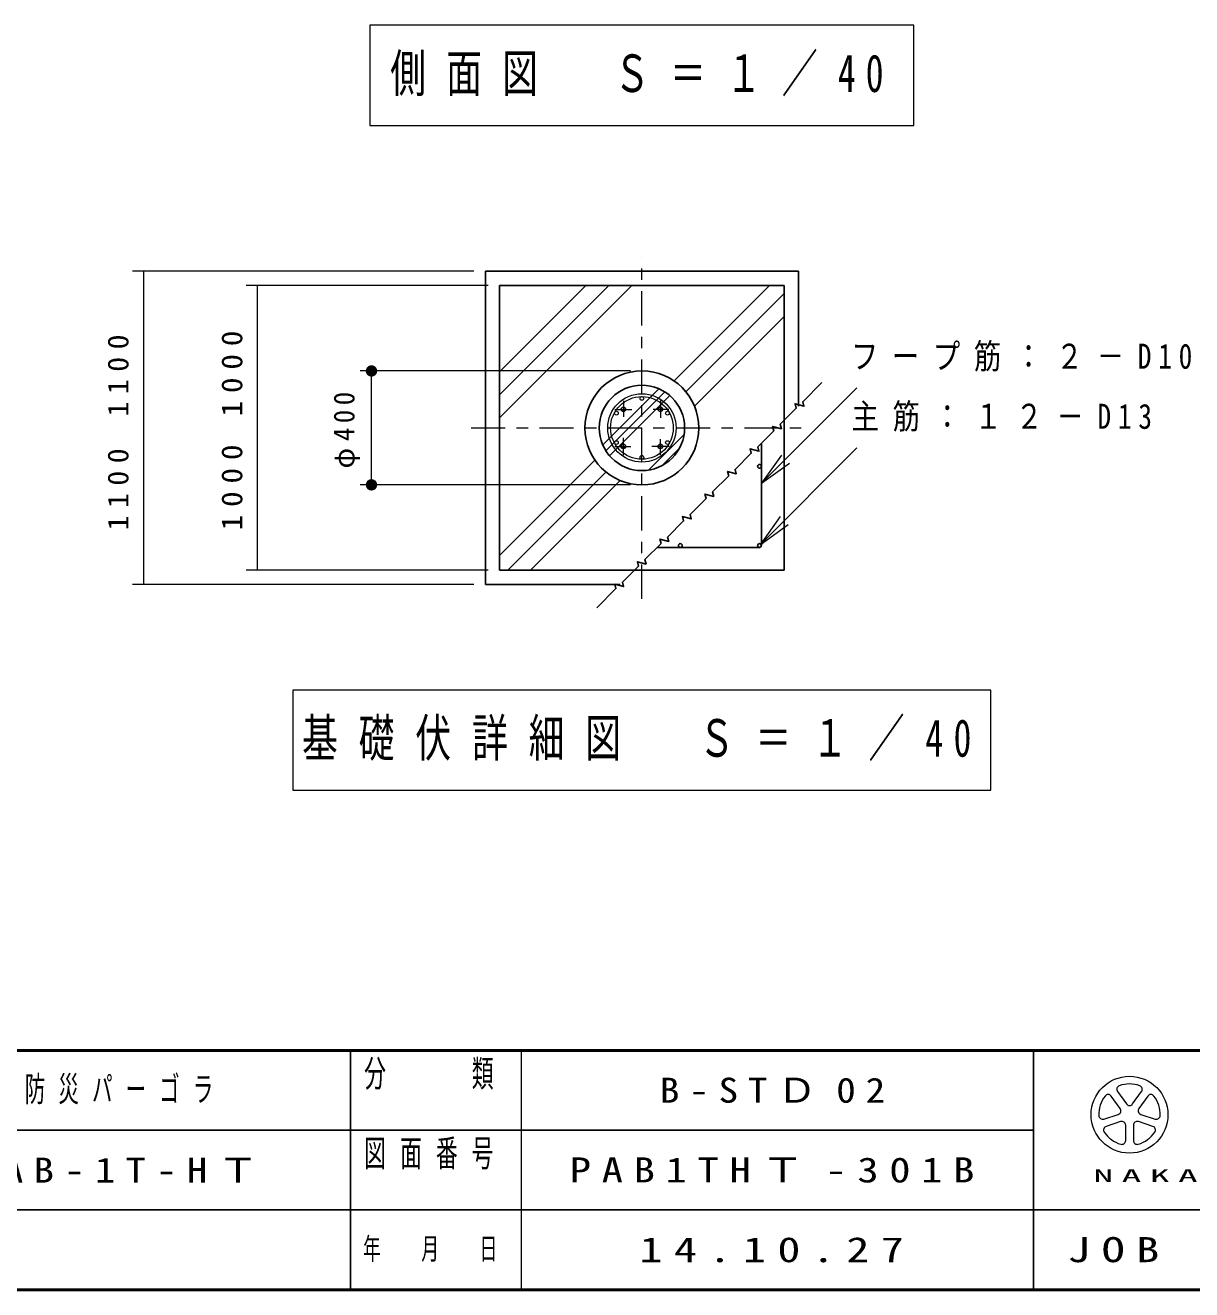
# Model space of a CAD drawing. Units: millimetres on the paper. Extents: x -365 to 0, y 0 to 257.
# Drawn here: x -158.6 to -56.1, y 0 to 111 of the extents above; entities that cross this region are included whole.
import ezdxf

# ---------------------------------------------------------------- set-up
doc = ezdxf.new("R2010")
doc.units = ezdxf.units.MM
doc.linetypes.add('USER2', pattern=[6, 3, -1, 1, -1])
doc.layers.add('1_40', color=7, linetype='Continuous', lineweight=25)
doc.layers.add('NAKAMURA図枠', color=7, linetype='Continuous', lineweight=13)
doc.layers.add('99', color=7, linetype='Continuous')
doc.styles.add('ＭＳ ゴシック', font='')
doc.styles.get('ＭＳ ゴシック').set_extended_font_data('MS Gothic')

# ---------------------------------------------------------------- blocks, each defined once
blk = doc.blocks.new('filled_dot')
at = {"color": 0, "linetype": 'Continuous', "lineweight": -2, "const_width": 1.25}
blk.add_lwpolyline([(-0.625, 0, 1), (0.625, 0, 1)], format="xyb", close=True, dxfattribs=at)
blk = doc.blocks.new('open_arrow')
at = {"color": 0, "linetype": 'Continuous', "lineweight": -2}
blk.add_lwpolyline([(7.5, 1.25), (0, 0), (7.5, -1.25)], dxfattribs=at)

msp = doc.modelspace()

# ---------------------------------------------------------------- linework, layer by layer
at = {"layer": '1_40', "lineweight": 13}
for p, q in [((-128.302, 111.017), (-128.302, 102.217)), ((-80.502, 111.017), (-128.302, 111.017)), ((-80.502, 102.217), (-80.502, 111.017)), ((-128.302, 102.217), (-80.502, 102.217)), ((-119.152, 89.418), (-149.152, 89.418)), ((-148.152, 61.918), (-148.152, 89.418)), ((-117.902, 88.168), (-139.152, 88.168)), ((-138.152, 63.168), (-138.152, 88.168)), ((-116.902, 76.562), (-105.296, 88.168)), ((-116.902, 78.577), (-107.311, 88.168)), ((-116.902, 80.593), (-109.327, 88.168)), ((-101.578, 79.795), (-93.205, 88.168)), ((-100.528, 78.829), (-91.902, 87.455)), ((-99.776, 77.566), (-91.902, 85.44)), ((-105.402, 80.668), (-129.152, 80.668)), ((-128.152, 70.668), (-128.152, 80.668)), ((-107.84, 74.169), (-102.903, 79.106)), ((-107.57, 73.661), (-102.395, 78.836)), ((-93.902, 70.806), (-85.524, 79.184)), ((-107.238, 73.215), (-101.949, 78.505)), ((-103.823, 71.963), (-100.697, 75.089)), ((-102.662, 72.346), (-101.08, 73.929)), ((-94.027, 65.406), (-85.524, 73.909)), ((-116.902, 64.471), (-108.528, 72.844)), ((-116.189, 63.168), (-107.563, 71.794)), ((-105.402, 70.668), (-129.152, 70.668)), ((-114.174, 63.168), (-106.3, 71.042)), ((-117.902, 63.168), (-139.152, 63.168)), ((-119.152, 61.918), (-149.152, 61.918)), ((-135.052, 52.653), (-135.052, 43.853)), ((-73.752, 52.653), (-135.052, 52.653)), ((-73.752, 43.853), (-73.752, 52.653)), ((-135.052, 43.853), (-73.752, 43.853))]:
    msp.add_line(p, q, dxfattribs=at)
at = {"layer": '1_40', "linetype": 'USER2', "lineweight": 13}
for p, q in [((-104.402, 60.668), (-104.402, 90.668)), ((-119.402, 75.668), (-89.402, 75.668))]:
    msp.add_line(p, q, dxfattribs=at)
at = {"layer": '1_40'}
for p, q in [((-90.652, 89.418), (-118.152, 89.418)), ((-118.152, 89.418), (-118.152, 61.918)), ((-90.652, 77.581), (-90.652, 89.418)), ((-91.902, 88.168), (-116.902, 88.168)), ((-116.902, 88.168), (-116.902, 63.168)), ((-91.902, 63.168), (-91.902, 88.168)), ((-93.902, 74.331), (-93.902, 65.343)), ((-94.077, 65.168), (-103.065, 65.168)), ((-116.902, 63.168), (-91.902, 63.168)), ((-118.152, 61.918), (-106.315, 61.918))]:
    msp.add_line(p, q, dxfattribs=at)
at = {"layer": '1_40', "color": 190, "linetype": 'USER2', "lineweight": 13}
for p, q in [((-106.027, 78.034), (-106.027, 76.645)), ((-102.777, 78.059), (-102.777, 76.553)), ((-106.793, 77.293), (-105.287, 77.293)), ((-102.037, 77.293), (-103.426, 77.293)), ((-106.027, 73.277), (-106.027, 74.784)), ((-102.777, 73.303), (-102.777, 74.692)), ((-106.768, 74.043), (-105.379, 74.043)), ((-102.011, 74.043), (-103.518, 74.043))]:
    msp.add_line(p, q, dxfattribs=at)
at = {"layer": '1_40'}
msp.add_lwpolyline([(-108.367, 59.866), (-106.677, 61.556), (-106.781, 61.943), (-106.008, 61.736), (-106.112, 62.122), (-104.697, 63.536), (-104.801, 63.922), (-104.028, 63.715), (-104.132, 64.102), (-102.718, 65.516), (-102.821, 65.902), (-102.048, 65.695), (-102.152, 66.082), (-100.738, 67.496), (-100.841, 67.882), (-100.068, 67.675), (-100.172, 68.062), (-98.758, 69.476), (-98.861, 69.862), (-98.089, 69.655), (-98.192, 70.042), (-96.778, 71.456), (-96.881, 71.842), (-96.109, 71.635), (-96.212, 72.021), (-94.798, 73.436), (-94.901, 73.822), (-94.129, 73.615), (-94.232, 74.001), (-92.818, 75.416), (-92.922, 75.802), (-92.149, 75.595), (-92.252, 75.981), (-90.838, 77.395), (-90.942, 77.782), (-90.169, 77.575), (-90.272, 77.961), (-88.583, 79.651)], dxfattribs=at)
for centre, radius in [((-104.402, 75.668), 5), ((-94.077, 72.293), 0.163), ((-101.027, 65.343), 0.163), ((-94.077, 65.343), 0.163)]:
    msp.add_circle(centre, radius, dxfattribs=at)
at = {"layer": '1_40', "color": 190}
msp.add_circle((-104.402, 75.668), 3.75, dxfattribs=at)
at = {"layer": '1_40', "color": 190, "lineweight": 13}
for centre, radius in [((-104.402, 75.668), 3), ((-104.402, 75.668), 2.75), ((-104.402, 78.256), 0.163), ((-106.643, 76.962), 0.163), ((-102.161, 76.962), 0.163), ((-106.643, 74.375), 0.163), ((-102.161, 74.375), 0.163), ((-104.402, 73.081), 0.163)]:
    msp.add_circle(centre, radius, dxfattribs=at)
at = {"layer": '1_40', "lineweight": 13}
for centre, radius in [((-106.027, 77.293), 0.2), ((-106.027, 77.293), 0.175), ((-102.777, 77.293), 0.2), ((-102.777, 77.293), 0.175), ((-106.027, 74.043), 0.2), ((-106.027, 74.043), 0.175), ((-102.777, 74.043), 0.2), ((-102.777, 74.043), 0.175)]:
    msp.add_circle(centre, radius, dxfattribs=at)
at = {"layer": 'NAKAMURA図枠', "lineweight": 50}
for p, q in [((-365, 21), (0, 21)), ((-365, 0), (0, 0))]:
    msp.add_line(p, q, dxfattribs=at)
at = {"layer": 'NAKAMURA図枠', "color": 211, "lineweight": 25}
for p, q in [((-130, 21), (-130, 0)), ((-70, 21), (-70, 0)), ((-182.5, 14), (-70, 14)), ((-237.5, 7), (0, 7))]:
    msp.add_line(p, q, dxfattribs=at)
at = {"layer": 'NAKAMURA図枠'}
for p, q in [((-115, 21), (-115, 0)), ((-62.39, 15.917), (-63.175, 16.997)), ((-62.629, 17.393), (-61.844, 16.313)), ((-61.298, 16.313), (-60.513, 17.393)), ((-59.967, 16.997), (-60.752, 15.917)), ((-63.828, 14.985), (-62.559, 15.397)), ((-62.35, 14.755), (-63.62, 14.343)), ((-61.908, 13.099), (-61.908, 14.434)), ((-61.233, 14.434), (-61.233, 13.099)), ((-59.522, 14.343), (-60.792, 14.755)), ((-60.583, 15.397), (-59.313, 14.985))]:
    msp.add_line(p, q, dxfattribs=at)
msp.add_circle((-61.571, 15.363), 3.375, dxfattribs=at)
for centre, radius, start, end in [((-62.356, 17.592), 0.338, 109.39847, 215.99997), ((-61.571, 15.363), 2.7, 70.60155, 109.39847), ((-60.786, 17.592), 0.338, 324, 70.60155), ((-61.571, 15.363), 2.7, 142.60154, 181.39846), ((-63.448, 16.798), 0.338, 35.99999, 142.60154), ((-59.694, 16.798), 0.338, 37.39846, 143.99995), ((-61.571, 15.363), 2.7, 358.60155, 37.39847), ((-62.663, 15.718), 0.338, 287.99998, 35.99999), ((-61.571, 16.512), 0.338, 215.99998, 324), ((-60.479, 15.718), 0.338, 143.99996, 251.99999), ((-63.933, 15.306), 0.338, 181.39848, 287.99997), ((-62.246, 14.434), 0.338, 359.99997, 107.99999), ((-60.896, 14.434), 0.338, 71.99997, 179.99999), ((-59.209, 15.306), 0.338, 252.00001, 358.60156), ((-63.516, 14.022), 0.338, 107.99999, 214.60154), ((-61.571, 15.363), 2.7, 214.60156, 253.39848), ((-61.571, 15.363), 2.7, 286.60155, 325.39847), ((-59.626, 14.022), 0.338, 325.39847, 71.99996), ((-62.246, 13.099), 0.338, 253.39847, 359.99997), ((-60.896, 13.099), 0.338, 179.99999, 286.60154)]:
    msp.add_arc(centre, radius, start, end, dxfattribs=at)

# ---------------------------------------------------------------- block references
at = {"layer": '1_40', "lineweight": 13, "xscale": 0.4, "yscale": 0.4}
for name, p, rotation in [('filled_dot', (-128.152, 80.668), 270), ('open_arrow', (-93.902, 70.806), 45), ('filled_dot', (-128.152, 70.668), 90), ('open_arrow', (-94.027, 65.406), 45)]:
    msp.add_blockref(name, p, dxfattribs=dict(at, rotation=rotation))

# ---------------------------------------------------------------- texts
at = {"layer": '1_40', "style": 'ＭＳ ゴシック'}
for s, insert, char_height, attachment_point in [('\\T1.56;\\W0.7;側面図\u3000Ｓ＝１／40', (-104.402, 106.617), 3.299, 5), ('\\T1.5;\\W0.8;フープ筋：２－D10', (-86.04, 81.834), 2.199, 4), ('\\T1.5;\\W0.8;主筋：１２－D13', (-85.981, 76.559), 2.199, 4), ('\\T1.58;\\W0.7;基礎伏詳細図\u3000Ｓ＝１／40', (-104.402, 48.253), 3.299, 5)]:
    msp.add_mtext(s, dxfattribs=dict(at, insert=insert, char_height=char_height, attachment_point=attachment_point))
at = {"layer": '1_40', "char_height": 1.833, "rotation": 90, "style": 'ＭＳ ゴシック'}
for s, insert, attachment_point in [('\\T1.5;\\W1.05;1100', (-150.402, 76.668), 4), ('\\T1.5;\\W1.1;1000', (-140.402, 76.668), 4), ('\\T1.33;\\W0.95;φ400', (-129.152, 75.668), 8), ('\\T1.5;\\W1.05;1100', (-150.402, 66.668), 4), ('\\T1.5;\\W1.1;1000', (-140.402, 66.668), 4)]:
    msp.add_mtext(s, dxfattribs=dict(at, insert=insert, attachment_point=attachment_point))
at = {"layer": '99', "char_height": 2.199, "attachment_point": 5, "style": 'ＭＳ ゴシック'}
for s, insert in [('\\T1.64;\\W0.6;防災パーゴラ', (-149.75, 17.5)), ('\\T1.5;\\W1.15;B-STＤ02', (-92.5, 17.5)), ('\\T1.5;\\W1.2;PAB-1T-HＴ', (-149.75, 10.5)), ('\\T1.5;\\W1.25;PAB1THＴ-301B', (-92.5, 10.5)), ('\\T1.5;\\W1.35;14.10.27', (-92.5, 3.5))]:
    msp.add_mtext(s, dxfattribs=dict(at, insert=insert))
at = {"layer": 'NAKAMURA図枠', "color": 4, "style": 'ＭＳ ゴシック'}
for s, insert, char_height, attachment_point in [('\\T1.64;\\W0.6;分\u3000\u3000類', (-122.5, 20.167), 2.346, 2), ('\\T1.64;\\W0.6;図面番号', (-122.5, 13.167), 2.346, 2), ('\\T1.44;\\W2.3;NAKAMURA\\~MFG.CORPORATION', (-35, 10), 1.1, 5), ('\\T1.64;\\W0.6;年\u3000月\u3000日', (-122.5, 3.5), 1.906, 5), ('\\T1.5;\\W1.35;JOB', (-62.5, 3.5), 2.199, 5)]:
    msp.add_mtext(s, dxfattribs=dict(at, insert=insert, char_height=char_height, attachment_point=attachment_point))

doc.saveas('drawing.dxf')
